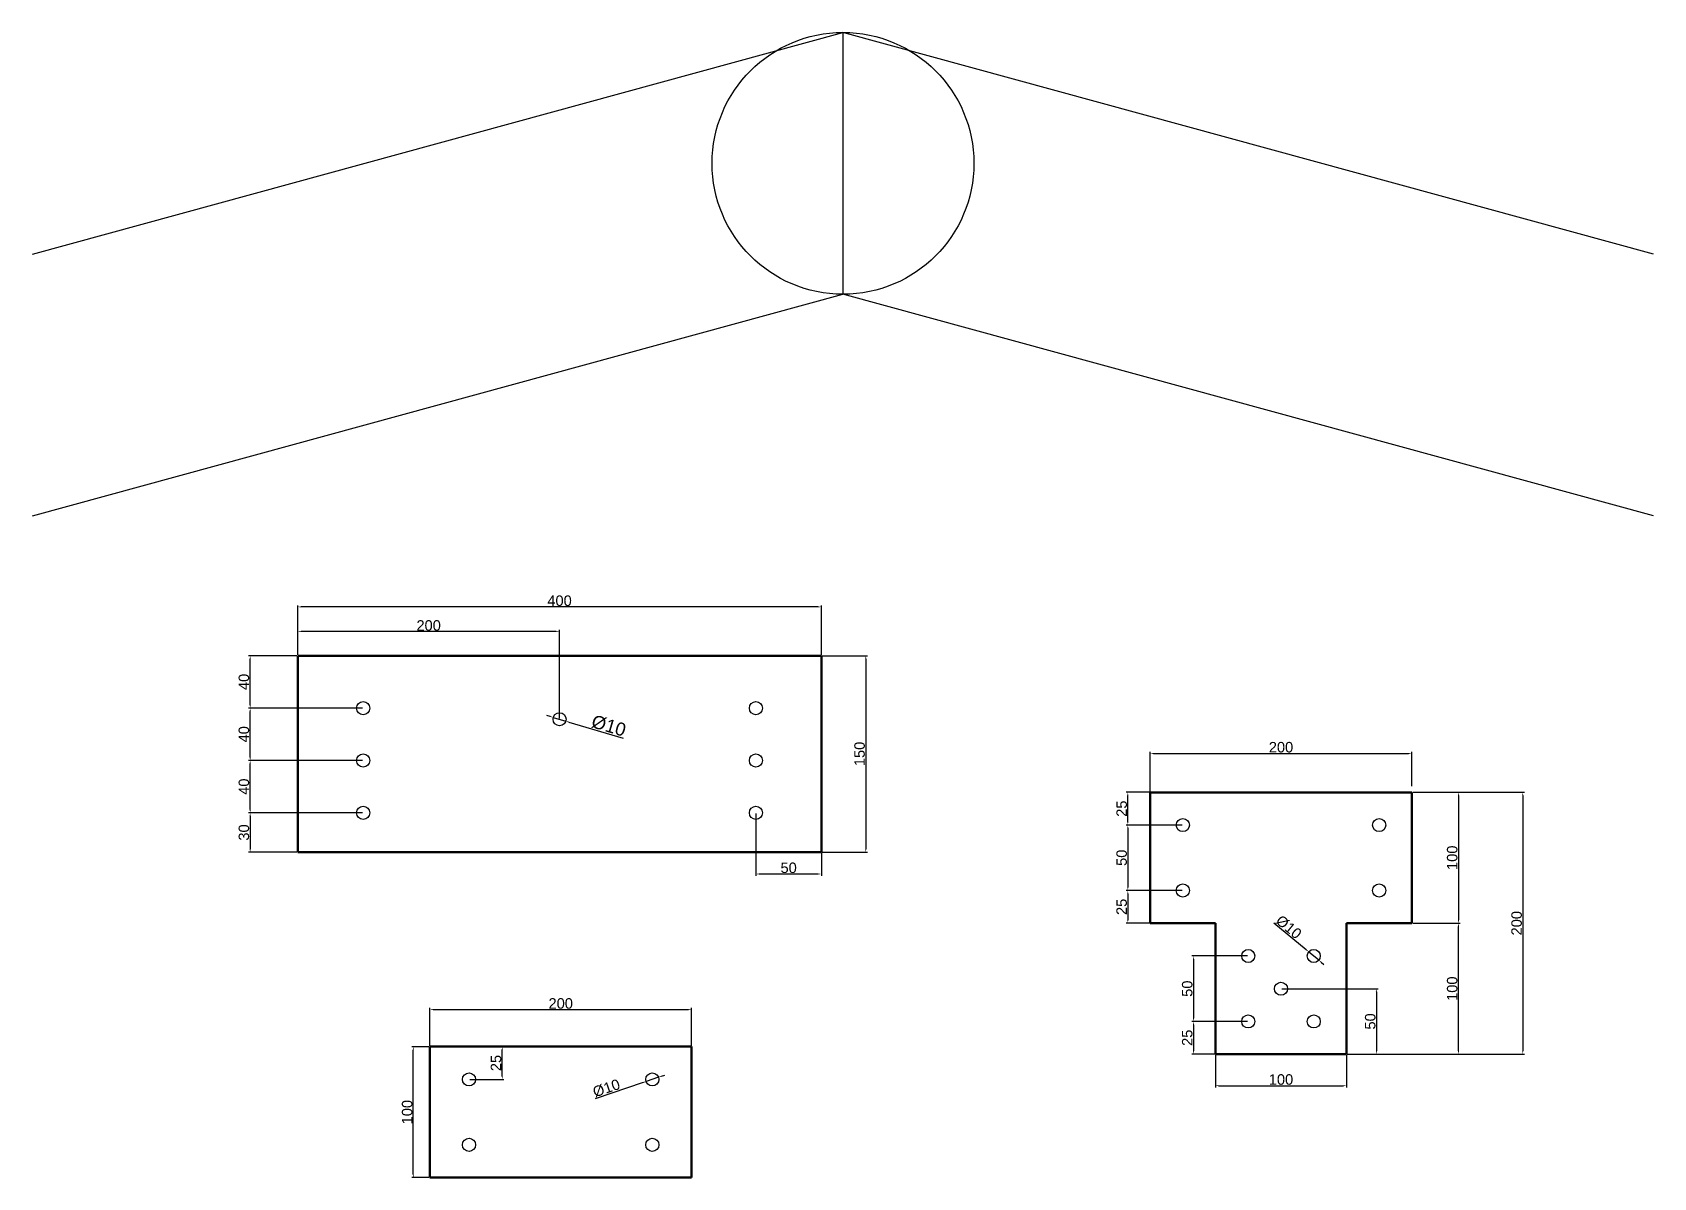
# Model space of a CAD drawing. Header units: millimetres. Extents: x -531 to 707, y -663 to 212.
import ezdxf

# ---------------------------------------------------------------- set-up
doc = ezdxf.new("R2010")
doc.units = ezdxf.units.MM
doc.styles.get("Standard").update_dxf_attribs({"font": 'arial.ttf'})
doc.dimstyles.new('ISO-25', dxfattribs={"dimtxt": 2.5, "dimasz": 2.5, "dimexe": 1.25, "dimexo": 0.625, "dimtad": 1, "dimtxsty": 'Standard', "dimcen": 2.5, "dimadec": 0, "dimazin": 0, "dimtfac": 1, "dimtmove": 0, "dimatfit": 3, "dimfxl": 1, "dimarcsym": 0})

# ---------------------------------------------------------------- blocks, each defined once
blk = doc.blocks.new('*D115')
at = {"color": 0, "lineweight": -2}
for p, q in [((-279, -384.4), (-366, -384.4)), ((-364.7, -386.9), (-364.7, -411.9)), ((-329, -414.4), (-366, -414.4))]:
    blk.add_line(p, q, dxfattribs=at)
at = {"color": 0}
for points in [[(-364.3, -386.9), (-365.2, -386.9), (-364.7, -384.4)], [(-365.2, -411.9), (-364.3, -411.9), (-364.7, -414.4)]]:
    blk.add_solid(points, dxfattribs=at)
at = {"layer": 'Defpoints', "color": 0}
for p in [(-278.4, -384.4), (-364.7, -414.4), (-328.4, -414.4)]:
    blk.add_point(p, dxfattribs=at)
at = {"color": 0, "insert": (-369.5, -399.4), "char_height": 8, "attachment_point": 5, "rotation": 90}
blk.add_mtext('30', dxfattribs=at)
blk = doc.blocks.new('*D116')
at = {"color": 0, "lineweight": -2}
for p, q in [((72.2, -264.4), (106.8, -264.4)), ((105.5, -266.9), (105.5, -411.9)), ((72.2, -414.4), (106.8, -414.4))]:
    blk.add_line(p, q, dxfattribs=at)
at = {"color": 0}
for points in [[(106, -266.9), (105.1, -266.9), (105.5, -264.4)], [(105.1, -411.9), (106, -411.9), (105.5, -414.4)]]:
    blk.add_solid(points, dxfattribs=at)
at = {"layer": 'Defpoints', "color": 0}
for p in [(71.6, -264.4), (71.6, -414.4), (105.5, -414.4)]:
    blk.add_point(p, dxfattribs=at)
at = {"color": 0, "insert": (100.8, -339.4), "char_height": 8, "attachment_point": 5, "rotation": 90}
blk.add_mtext('150', dxfattribs=at)
blk = doc.blocks.new('*D117')
at = {"color": 0, "lineweight": -2}
for p, q in [((-328.4, -263.8), (-328.4, -225.9)), ((69.1, -227.1), (-325.9, -227.1)), ((71.6, -263.8), (71.6, -225.9))]:
    blk.add_line(p, q, dxfattribs=at)
at = {"color": 0}
for points in [[(-325.9, -226.7), (-325.9, -227.5), (-328.4, -227.1)], [(69.1, -227.5), (69.1, -226.7), (71.6, -227.1)]]:
    blk.add_solid(points, dxfattribs=at)
at = {"layer": 'Defpoints', "color": 0}
for p in [(-328.4, -227.1), (-328.4, -264.4), (71.6, -264.4)]:
    blk.add_point(p, dxfattribs=at)
at = {"color": 0, "insert": (-128.4, -222.4), "char_height": 8, "attachment_point": 5}
blk.add_mtext('400', dxfattribs=at)
blk = doc.blocks.new('*D118')
at = {"color": 0, "lineweight": -2}
for p, q in [((-279, -344.4), (-366, -344.4)), ((-364.7, -381.9), (-364.7, -346.9)), ((-279, -384.4), (-366, -384.4))]:
    blk.add_line(p, q, dxfattribs=at)
at = {"color": 0}
for points in [[(-364.3, -346.9), (-365.2, -346.9), (-364.7, -344.4)], [(-365.2, -381.9), (-364.3, -381.9), (-364.7, -384.4)]]:
    blk.add_solid(points, dxfattribs=at)
at = {"layer": 'Defpoints', "color": 0}
for p in [(-364.7, -344.4), (-278.4, -344.4), (-278.4, -384.4)]:
    blk.add_point(p, dxfattribs=at)
at = {"color": 0, "insert": (-369.5, -364.4), "char_height": 8, "attachment_point": 5, "rotation": 90}
blk.add_mtext('40', dxfattribs=at)
blk = doc.blocks.new('*D119')
at = {"color": 0, "lineweight": -2}
for p, q in [((-328.4, -263.8), (-328.4, -244.7)), ((-130.9, -246), (-325.9, -246)), ((-128.4, -312.3), (-128.4, -244.7))]:
    blk.add_line(p, q, dxfattribs=at)
at = {"color": 0}
for points in [[(-325.9, -245.6), (-325.9, -246.4), (-328.4, -246)], [(-130.9, -246.4), (-130.9, -245.6), (-128.4, -246)]]:
    blk.add_solid(points, dxfattribs=at)
at = {"layer": 'Defpoints', "color": 0}
for p in [(-328.4, -246), (-328.4, -264.4), (-128.4, -312.9)]:
    blk.add_point(p, dxfattribs=at)
at = {"color": 0, "insert": (-228.4, -241.3), "char_height": 8, "attachment_point": 5}
blk.add_mtext('200', dxfattribs=at)
blk = doc.blocks.new('*D120')
at = {"color": 0, "lineweight": -2}
for p, q in [((-279, -304.4), (-366, -304.4)), ((-364.7, -341.9), (-364.7, -306.9)), ((-279, -344.4), (-366, -344.4))]:
    blk.add_line(p, q, dxfattribs=at)
at = {"color": 0}
for points in [[(-364.3, -306.9), (-365.2, -306.9), (-364.7, -304.4)], [(-365.2, -341.9), (-364.3, -341.9), (-364.7, -344.4)]]:
    blk.add_solid(points, dxfattribs=at)
at = {"layer": 'Defpoints', "color": 0}
for p in [(-364.7, -304.4), (-278.4, -304.4), (-278.4, -344.4)]:
    blk.add_point(p, dxfattribs=at)
at = {"color": 0, "insert": (-369.5, -324.4), "char_height": 8, "attachment_point": 5, "rotation": 90}
blk.add_mtext('40', dxfattribs=at)
blk = doc.blocks.new('*D121')
at = {"color": 0, "lineweight": -2}
for p, q in [((-135.6, -310.8), (-138, -310.1)), ((-133.2, -311.5), (-123.6, -314.4)), ((-121.2, -315.1), (-79.9, -327.4))]:
    blk.add_line(p, q, dxfattribs=at)
at = {"color": 0}
for points in [[(-135.7, -311.2), (-135.5, -310.4), (-133.2, -311.5)], [(-121.1, -314.7), (-121.3, -315.5), (-123.6, -314.4)]]:
    blk.add_solid(points, dxfattribs=at)
at = {"layer": 'Defpoints', "color": 0}
for p in [(-133.2, -311.5), (-123.6, -314.4)]:
    blk.add_point(p, dxfattribs=at)
at = {"color": 0, "insert": (-90.8, -317.9), "char_height": 10, "attachment_point": 5, "rotation": 343.3987}
blk.add_mtext('%%c10', dxfattribs=at)
blk = doc.blocks.new('*D122')
at = {"color": 0, "lineweight": -2}
for p, q in [((21.6, -385), (21.6, -432.4)), ((71.6, -415), (71.6, -432.4)), ((24.1, -431.1), (69.1, -431.1))]:
    blk.add_line(p, q, dxfattribs=at)
at = {"color": 0}
for points in [[(24.1, -430.7), (24.1, -431.5), (21.6, -431.1)], [(69.1, -431.5), (69.1, -430.7), (71.6, -431.1)]]:
    blk.add_solid(points, dxfattribs=at)
at = {"layer": 'Defpoints', "color": 0}
for p in [(21.6, -384.4), (71.6, -414.4), (71.6, -431.1)]:
    blk.add_point(p, dxfattribs=at)
at = {"color": 0, "insert": (46.6, -426.4), "char_height": 8, "attachment_point": 5}
blk.add_mtext('50', dxfattribs=at)
blk = doc.blocks.new('*D123')
at = {"color": 0, "lineweight": -2}
for p, q in [((-228.2, -563), (-241.3, -563)), ((-240.1, -660.5), (-240.1, -565.5)), ((-228.2, -663), (-241.3, -663))]:
    blk.add_line(p, q, dxfattribs=at)
at = {"color": 0}
for points in [[(-239.7, -565.5), (-240.5, -565.5), (-240.1, -563)], [(-240.5, -660.5), (-239.7, -660.5), (-240.1, -663)]]:
    blk.add_solid(points, dxfattribs=at)
at = {"layer": 'Defpoints', "color": 0}
for p in [(-240.1, -563), (-227.5, -563), (-227.5, -663)]:
    blk.add_point(p, dxfattribs=at)
at = {"color": 0, "insert": (-244.8, -613), "char_height": 8, "attachment_point": 5, "rotation": 90}
blk.add_mtext('100', dxfattribs=at)
blk = doc.blocks.new('*D124')
at = {"color": 0, "lineweight": -2}
for p, q in [((-227.5, -562.3), (-227.5, -533.4)), ((-225, -534.7), (-30, -534.7)), ((-27.5, -562.3), (-27.5, -533.4))]:
    blk.add_line(p, q, dxfattribs=at)
at = {"color": 0}
for points in [[(-225, -534.3), (-225, -535.1), (-227.5, -534.7)], [(-30, -535.1), (-30, -534.3), (-27.5, -534.7)]]:
    blk.add_solid(points, dxfattribs=at)
at = {"layer": 'Defpoints', "color": 0}
for p in [(-27.5, -534.7), (-227.5, -563), (-27.5, -563)]:
    blk.add_point(p, dxfattribs=at)
at = {"color": 0, "insert": (-127.5, -530), "char_height": 8, "attachment_point": 5}
blk.add_mtext('200', dxfattribs=at)
blk = doc.blocks.new('*D125')
at = {"color": 0, "lineweight": -2}
for p, q in [((-196.9, -563), (-171, -563)), ((-172.2, -585.5), (-172.2, -565.5)), ((-196.9, -588), (-171, -588))]:
    blk.add_line(p, q, dxfattribs=at)
at = {"color": 0}
for points in [[(-171.8, -565.5), (-172.6, -565.5), (-172.2, -563)], [(-172.6, -585.5), (-171.8, -585.5), (-172.2, -588)]]:
    blk.add_solid(points, dxfattribs=at)
at = {"layer": 'Defpoints', "color": 0}
for p in [(-197.5, -563), (-172.2, -563), (-197.5, -588)]:
    blk.add_point(p, dxfattribs=at)
at = {"color": 0, "insert": (-176.9, -575.5), "char_height": 8, "attachment_point": 5, "rotation": 90}
blk.add_mtext('25', dxfattribs=at)
blk = doc.blocks.new('*D126')
at = {"color": 0, "lineweight": -2}
for p, q in [((-329, -264.4), (-366, -264.4)), ((-364.7, -301.9), (-364.7, -266.9)), ((-279, -304.4), (-366, -304.4))]:
    blk.add_line(p, q, dxfattribs=at)
at = {"color": 0}
for points in [[(-364.3, -266.9), (-365.2, -266.9), (-364.7, -264.4)], [(-365.2, -301.9), (-364.3, -301.9), (-364.7, -304.4)]]:
    blk.add_solid(points, dxfattribs=at)
at = {"layer": 'Defpoints', "color": 0}
for p in [(-364.7, -264.4), (-328.4, -264.4), (-278.4, -304.4)]:
    blk.add_point(p, dxfattribs=at)
at = {"color": 0, "insert": (-369.5, -284.4), "char_height": 8, "attachment_point": 5, "rotation": 90}
blk.add_mtext('40', dxfattribs=at)
blk = doc.blocks.new('*D127')
at = {"color": 0, "lineweight": -2}
for p, q in [((-64.6, -590.4), (-101.2, -602.8)), ((-52.8, -586.4), (-62.3, -589.6)), ((-50.4, -585.6), (-48.1, -584.7))]:
    blk.add_line(p, q, dxfattribs=at)
at = {"color": 0}
for points in [[(-64.5, -590.8), (-64.8, -590), (-62.3, -589.6)], [(-50.6, -585.2), (-50.3, -585.9), (-52.8, -586.4)]]:
    blk.add_solid(points, dxfattribs=at)
at = {"layer": 'Defpoints', "color": 0}
for p in [(-62.3, -589.6), (-52.8, -586.4)]:
    blk.add_point(p, dxfattribs=at)
at = {"color": 0, "insert": (-92.6, -594.7), "char_height": 8, "attachment_point": 5, "rotation": 18.8186}
blk.add_mtext('%%c10', dxfattribs=at)
blk = doc.blocks.new('*D140')
at = {"color": 0, "lineweight": -2}
for p, q in [((322.7, -368.1), (322.7, -337.7)), ((325.2, -339), (520.2, -339)), ((522.7, -364), (522.7, -337.7))]:
    blk.add_line(p, q, dxfattribs=at)
at = {"color": 0}
for points in [[(325.2, -338.6), (325.2, -339.4), (322.7, -339)], [(520.2, -339.4), (520.2, -338.6), (522.7, -339)]]:
    blk.add_solid(points, dxfattribs=at)
at = {"layer": 'Defpoints', "color": 0}
for p in [(522.7, -339), (322.7, -368.7), (522.7, -364.7)]:
    blk.add_point(p, dxfattribs=at)
at = {"color": 0, "insert": (422.7, -334.3), "char_height": 8, "attachment_point": 5}
blk.add_mtext('200', dxfattribs=at)
blk = doc.blocks.new('*D141')
at = {"color": 0, "lineweight": -2}
for p, q in [((523.3, -368.7), (559.5, -368.7)), ((558.2, -371.2), (558.2, -466.2)), ((523.3, -468.7), (559.5, -468.7))]:
    blk.add_line(p, q, dxfattribs=at)
at = {"color": 0}
for points in [[(558.7, -371.2), (557.8, -371.2), (558.2, -368.7)], [(557.8, -466.2), (558.7, -466.2), (558.2, -468.7)]]:
    blk.add_solid(points, dxfattribs=at)
at = {"layer": 'Defpoints', "color": 0}
for p in [(522.7, -368.7), (522.7, -468.7), (558.2, -468.7)]:
    blk.add_point(p, dxfattribs=at)
at = {"color": 0, "insert": (553.5, -418.7), "char_height": 8, "attachment_point": 5, "rotation": 90}
blk.add_mtext('100', dxfattribs=at)
blk = doc.blocks.new('*D142')
at = {"color": 0, "lineweight": -2}
for p, q in [((523.9, -468.7), (559.5, -468.7)), ((558.2, -566.2), (558.2, -471.2)), ((473.3, -568.7), (559.5, -568.7))]:
    blk.add_line(p, q, dxfattribs=at)
at = {"color": 0}
for points in [[(558.7, -471.2), (557.8, -471.2), (558.2, -468.7)], [(557.8, -566.2), (558.7, -566.2), (558.2, -568.7)]]:
    blk.add_solid(points, dxfattribs=at)
at = {"layer": 'Defpoints', "color": 0}
for p in [(523.3, -468.7), (558.2, -468.7), (472.7, -568.7)]:
    blk.add_point(p, dxfattribs=at)
at = {"color": 0, "insert": (553.5, -518.7), "char_height": 8, "attachment_point": 5, "rotation": 90}
blk.add_mtext('100', dxfattribs=at)
blk = doc.blocks.new('*D143')
at = {"color": 0, "lineweight": -2}
for p, q in [((372.7, -569.4), (372.7, -594.1)), ((472.7, -569.4), (472.7, -594.1)), ((375.2, -592.8), (470.2, -592.8))]:
    blk.add_line(p, q, dxfattribs=at)
at = {"color": 0}
for points in [[(375.2, -592.4), (375.2, -593.3), (372.7, -592.8)], [(470.2, -593.3), (470.2, -592.4), (472.7, -592.8)]]:
    blk.add_solid(points, dxfattribs=at)
at = {"layer": 'Defpoints', "color": 0}
for p in [(372.7, -568.7), (472.7, -568.7), (472.7, -592.8)]:
    blk.add_point(p, dxfattribs=at)
at = {"color": 0, "insert": (422.7, -588.1), "char_height": 8, "attachment_point": 5}
blk.add_mtext('100', dxfattribs=at)
blk = doc.blocks.new('*D144')
at = {"color": 0, "lineweight": -2}
for p, q in [((347.1, -368.7), (304.4, -368.7)), ((305.7, -391.2), (305.7, -371.2)), ((347.1, -393.7), (304.4, -393.7))]:
    blk.add_line(p, q, dxfattribs=at)
at = {"color": 0}
for points in [[(306.1, -371.2), (305.3, -371.2), (305.7, -368.7)], [(305.3, -391.2), (306.1, -391.2), (305.7, -393.7)]]:
    blk.add_solid(points, dxfattribs=at)
at = {"layer": 'Defpoints', "color": 0}
for p in [(305.7, -368.7), (347.7, -368.7), (347.7, -393.7)]:
    blk.add_point(p, dxfattribs=at)
at = {"color": 0, "insert": (301, -381.2), "char_height": 8, "attachment_point": 5, "rotation": 90}
blk.add_mtext('25', dxfattribs=at)
blk = doc.blocks.new('*D145')
at = {"color": 0, "lineweight": -2}
for p, q in [((347.1, -393.7), (304.4, -393.7)), ((305.7, -396.2), (305.7, -441.2)), ((347.1, -443.7), (304.4, -443.7))]:
    blk.add_line(p, q, dxfattribs=at)
at = {"color": 0}
for points in [[(306.1, -396.2), (305.3, -396.2), (305.7, -393.7)], [(305.3, -441.2), (306.1, -441.2), (305.7, -443.7)]]:
    blk.add_solid(points, dxfattribs=at)
at = {"layer": 'Defpoints', "color": 0}
for p in [(347.7, -393.7), (305.7, -443.7), (347.7, -443.7)]:
    blk.add_point(p, dxfattribs=at)
at = {"color": 0, "insert": (301, -418.7), "char_height": 8, "attachment_point": 5, "rotation": 90}
blk.add_mtext('50', dxfattribs=at)
blk = doc.blocks.new('*D146')
at = {"color": 0, "lineweight": -2}
for p, q in [((347.1, -443.7), (304.4, -443.7)), ((305.7, -446.2), (305.7, -466.2)), ((347.1, -468.7), (304.4, -468.7))]:
    blk.add_line(p, q, dxfattribs=at)
at = {"color": 0}
for points in [[(306.1, -446.2), (305.3, -446.2), (305.7, -443.7)], [(305.3, -466.2), (306.1, -466.2), (305.7, -468.7)]]:
    blk.add_solid(points, dxfattribs=at)
at = {"layer": 'Defpoints', "color": 0}
for p in [(347.7, -443.7), (305.7, -468.7), (347.7, -468.7)]:
    blk.add_point(p, dxfattribs=at)
at = {"color": 0, "insert": (301, -456.2), "char_height": 8, "attachment_point": 5, "rotation": 90}
blk.add_mtext('25', dxfattribs=at)
blk = doc.blocks.new('*D147')
at = {"color": 0, "lineweight": -2}
for p, q in [((397.1, -493.7), (354.5, -493.7)), ((355.8, -496.2), (355.8, -541.2)), ((397.1, -543.7), (354.5, -543.7))]:
    blk.add_line(p, q, dxfattribs=at)
at = {"color": 0}
for points in [[(356.2, -496.2), (355.4, -496.2), (355.8, -493.7)], [(355.4, -541.2), (356.2, -541.2), (355.8, -543.7)]]:
    blk.add_solid(points, dxfattribs=at)
at = {"layer": 'Defpoints', "color": 0}
for p in [(397.7, -493.7), (355.8, -543.7), (397.7, -543.7)]:
    blk.add_point(p, dxfattribs=at)
at = {"color": 0, "insert": (351.1, -518.7), "char_height": 8, "attachment_point": 5, "rotation": 90}
blk.add_mtext('50', dxfattribs=at)
blk = doc.blocks.new('*D148')
at = {"color": 0, "lineweight": -2}
for p, q in [((397.1, -543.7), (354.5, -543.7)), ((355.8, -546.2), (355.8, -566.2)), ((397.1, -568.7), (354.5, -568.7))]:
    blk.add_line(p, q, dxfattribs=at)
at = {"color": 0}
for points in [[(356.2, -546.2), (355.4, -546.2), (355.8, -543.7)], [(355.4, -566.2), (356.2, -566.2), (355.8, -568.7)]]:
    blk.add_solid(points, dxfattribs=at)
at = {"layer": 'Defpoints', "color": 0}
for p in [(397.7, -543.7), (355.8, -568.7), (397.7, -568.7)]:
    blk.add_point(p, dxfattribs=at)
at = {"color": 0, "insert": (351.1, -556.2), "char_height": 8, "attachment_point": 5, "rotation": 90}
blk.add_mtext('25', dxfattribs=at)
blk = doc.blocks.new('*D149')
at = {"color": 0, "lineweight": -2}
for p, q in [((441.9, -489), (417.3, -468.7)), ((451.6, -496.9), (443.8, -490.5)), ((453.5, -498.5), (455.4, -500.1))]:
    blk.add_line(p, q, dxfattribs=at)
at = {"color": 0}
for points in [[(441.6, -489.3), (442.2, -488.6), (443.8, -490.5)], [(453.8, -498.2), (453.2, -498.8), (451.6, -496.9)]]:
    blk.add_solid(points, dxfattribs=at)
at = {"layer": 'Defpoints', "color": 0}
for p in [(443.8, -490.5), (451.6, -496.9)]:
    blk.add_point(p, dxfattribs=at)
at = {"color": 0, "insert": (428.6, -471.7), "char_height": 8, "attachment_point": 5, "rotation": 320.5759}
blk.add_mtext('%%c10', dxfattribs=at)
blk = doc.blocks.new('*D150')
at = {"color": 0, "lineweight": -2}
for p, q in [((423.3, -518.7), (496.8, -518.7)), ((495.6, -521.2), (495.6, -566.2)), ((473.3, -568.7), (496.8, -568.7))]:
    blk.add_line(p, q, dxfattribs=at)
at = {"color": 0}
for points in [[(496, -521.2), (495.1, -521.2), (495.6, -518.7)], [(495.1, -566.2), (496, -566.2), (495.6, -568.7)]]:
    blk.add_solid(points, dxfattribs=at)
at = {"layer": 'Defpoints', "color": 0}
for p in [(422.7, -518.7), (472.7, -568.7), (495.6, -568.7)]:
    blk.add_point(p, dxfattribs=at)
at = {"color": 0, "insert": (490.9, -543.7), "char_height": 8, "attachment_point": 5, "rotation": 90}
blk.add_mtext('50', dxfattribs=at)
blk = doc.blocks.new('*D151')
at = {"color": 0, "lineweight": -2}
for p, q in [((523.9, -368.7), (608.7, -368.7)), ((607.4, -371.2), (607.4, -566.2)), ((473.3, -568.7), (608.7, -568.7))]:
    blk.add_line(p, q, dxfattribs=at)
at = {"color": 0}
for points in [[(607.8, -371.2), (607, -371.2), (607.4, -368.7)], [(607, -566.2), (607.8, -566.2), (607.4, -568.7)]]:
    blk.add_solid(points, dxfattribs=at)
at = {"layer": 'Defpoints', "color": 0}
for p in [(523.3, -368.7), (472.7, -568.7), (607.4, -568.7)]:
    blk.add_point(p, dxfattribs=at)
at = {"color": 0, "insert": (602.7, -468.7), "char_height": 8, "attachment_point": 5, "rotation": 90}
blk.add_mtext('200', dxfattribs=at)

msp = doc.modelspace()

# ---------------------------------------------------------------- linework, layer by layer
for p, q in [((-531.065, 42.358), (88.12, 211.697)), ((88.12, 211.697), (88.12, 11.697)), ((707.305, 42.358), (88.12, 211.697)), ((88.12, 211.697), (88.12, 11.697)), ((-531.065, -157.642), (88.12, 11.697)), ((707.305, -157.642), (88.12, 11.697)), ((71.601, -264.406), (71.601, -414.406)), ((-227.548, -562.971), (-227.548, -587.971))]:
    msp.add_line(p, q)
at = {"color": 5, "lineweight": 50}
for p, q in [((-328.399, -264.406), (71.601, -264.406)), ((-328.399, -414.406), (-328.399, -264.406)), ((71.601, -264.406), (71.601, -414.406)), ((322.694, -368.725), (522.694, -368.725)), ((322.694, -468.725), (322.694, -368.725)), ((522.694, -368.725), (522.694, -468.725)), ((71.601, -414.406), (-328.399, -414.406)), ((322.694, -468.725), (372.694, -468.725)), ((372.694, -468.725), (372.694, -568.725)), ((472.694, -568.725), (472.694, -468.725)), ((472.694, -468.725), (522.694, -468.725)), ((-227.548, -562.971), (-27.548, -562.971)), ((-227.548, -562.971), (-227.548, -662.971)), ((-27.548, -562.971), (-27.548, -662.971)), ((372.694, -568.725), (472.694, -568.725)), ((-227.548, -662.971), (-27.548, -662.971))]:
    msp.add_line(p, q, dxfattribs=at)
msp.add_circle((88.12, 111.697), 100)
at = {"color": 5}
for centre in [(-278.399, -304.406), (-128.399, -312.936), (21.601, -304.406), (-278.399, -344.406), (21.601, -344.406), (-278.399, -384.406), (21.601, -384.406), (347.694, -393.725), (497.694, -393.725), (347.694, -443.725), (497.694, -443.725), (397.694, -493.725), (447.694, -493.725), (422.694, -518.725), (397.694, -543.725), (447.694, -543.725), (-197.548, -587.971), (-57.548, -587.971), (-197.548, -637.971), (-57.548, -637.971)]:
    msp.add_circle(centre, 5, dxfattribs=at)

# ---------------------------------------------------------------- dimensions: what is measured, and where the dimension line sits
for base, p1, p2, picture, middle in [((-328.399, -227.117), (71.601, -264.406), (-328.399, -264.406), '*D117', (-128.399, -227.117)), ((-328.399, -245.976), (-128.399, -312.936), (-328.399, -264.406), '*D119', (-228.399, -245.976)), ((-27.548, -534.694), (-227.548, -562.971), (-27.548, -562.971), '*D124', (-127.548, -534.694))]:
    dim = msp.add_linear_dim(base=base, p1=p1, p2=p2, dimstyle='ISO-25', override={"dimtxt": 8})
    dim.commit()
    dim.dimension.update_dxf_attribs({"geometry": picture, "text_midpoint": middle, "dimtype": 160})
for base, p1, p2, picture, middle in [((-364.748, -264.406), (-278.399, -304.406), (-328.399, -264.406), '*D126', (-369.457, -284.406)), ((105.536, -414.406), (71.601, -264.406), (71.601, -414.406), '*D116', (100.827, -339.406)), ((-364.748, -304.406), (-278.399, -344.406), (-278.399, -304.406), '*D120', (-369.457, -324.406)), ((-364.748, -344.406), (-278.399, -384.406), (-278.399, -344.406), '*D118', (-369.457, -364.406)), ((305.676, -368.725), (347.694, -393.725), (347.694, -368.725), '*D144', (300.967, -381.225)), ((607.421, -568.725), (523.319, -368.725), (472.694, -568.725), '*D151', (602.712, -468.725)), ((558.249, -468.725), (522.694, -368.725), (522.694, -468.725), '*D141', (553.54, -418.725)), ((-364.748, -414.406), (-278.399, -384.406), (-328.399, -414.406), '*D115', (-369.457, -399.406)), ((305.676, -443.725), (347.694, -393.725), (347.694, -443.725), '*D145', (300.967, -418.725)), ((305.676, -468.725), (347.694, -443.725), (347.694, -468.725), '*D146', (300.967, -456.225)), ((558.249, -468.725), (472.694, -568.725), (523.319, -468.725), '*D142', (553.54, -518.725)), ((355.787, -543.725), (397.694, -493.725), (397.694, -543.725), '*D147', (351.078, -518.725)), ((495.565, -568.725), (422.694, -518.725), (472.694, -568.725), '*D150', (490.856, -543.725)), ((355.787, -568.725), (397.694, -543.725), (397.694, -568.725), '*D148', (351.078, -556.225)), ((-240.082, -562.971), (-227.548, -662.971), (-227.548, -562.971), '*D123', (-244.791, -612.971)), ((-172.221, -562.971), (-197.548, -587.971), (-197.548, -562.971), '*D125', (-176.93, -575.471))]:
    dim = msp.add_linear_dim(base=base, p1=p1, p2=p2, angle=90, dimstyle='ISO-25', override={"dimtxt": 8})
    dim.commit()
    dim.dimension.update_dxf_attribs({"geometry": picture, "text_midpoint": middle})
for p1, p2, override, picture, middle in [((-133.19, -311.507), (-123.607, -314.364), {"dimtxt": 10}, '*D121', (-92.565, -323.619)), ((451.557, -496.9), (443.832, -490.55), {"dimtxt": 8}, '*D149', (425.509, -475.486)), ((-52.815, -586.358), (-62.281, -589.584), {"dimtxt": 8}, '*D127', (-91.05, -599.388))]:
    dim = msp.add_diameter_dim_2p(p1=p1, p2=p2, dimstyle='ISO-25', override=override)
    dim.commit()
    dim.dimension.update_dxf_attribs({"geometry": picture, "text_midpoint": middle, "dimtype": 163})
for base, p1, p2, picture, middle in [((522.694, -338.981), (322.694, -368.725), (522.694, -364.661), '*D140', (422.694, -334.272)), ((71.601, -431.132), (21.601, -384.406), (71.601, -414.406), '*D122', (46.601, -426.423)), ((472.694, -592.842), (372.694, -568.725), (472.694, -568.725), '*D143', (422.694, -588.133))]:
    dim = msp.add_linear_dim(base=base, p1=p1, p2=p2, dimstyle='ISO-25', override={"dimtxt": 8})
    dim.commit()
    dim.dimension.update_dxf_attribs({"geometry": picture, "text_midpoint": middle})

doc.saveas('drawing.dxf')
